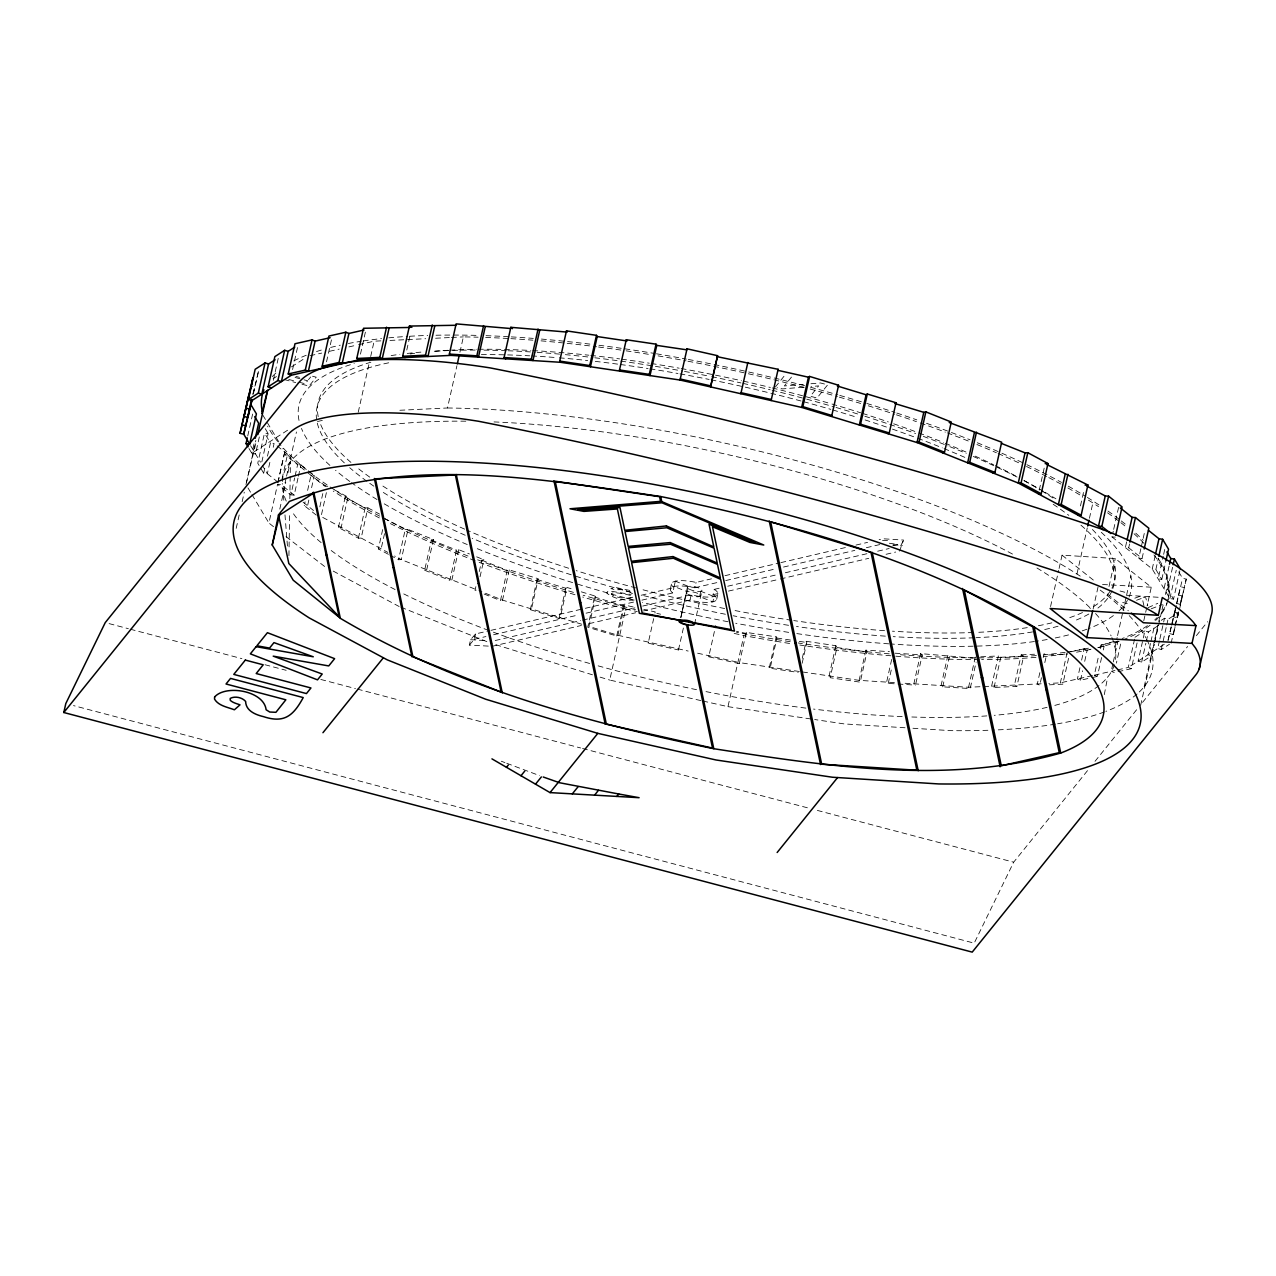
<?xml version="1.0" encoding="UTF-8"?>
<svg xmlns="http://www.w3.org/2000/svg" width="1276" height="1276" viewBox="0 0 1276 1276"><rect width="100%" height="100%" fill="white"/><g stroke="black" fill="none" stroke-linecap="round" stroke-linejoin="round"><path stroke-width="0.75" stroke-dasharray="5 3.75" d="M288.934 555.682L289.62 512.521M289.843 498.804L290.434 461.529L287.451 474.863M1104.298 694.591L1107.68 677.093M680.842 617.44L687.397 587.231M694.543 624.251L701.975 590.485M252.903 394.715L258.677 370.359L253.19 394.906M247.719 436.009L252.776 413.344M259.331 436.95L255.535 453.937L251.898 453.395L254.004 443.952M236.188 528.36L239.601 513.127M242.153 501.707L244.274 492.185M245.981 484.577L255.854 440.395M246.443 482.647L256.508 440.38M273.303 380.328L278.375 357.679M261.835 461.896L268.151 433.569L264.515 433.027L257.768 463.236L263.685 473.173L267.322 473.715L277.817 482.057M263.685 473.173L265.376 465.612M267.481 456.17L270.448 442.963L264.515 433.027M269.858 462.375L267.322 473.715L262.393 465.437M273.239 447.27L274.085 443.506L270.448 442.963M292.571 369.546L297.643 346.881M277.913 482.36L284.245 454.033L287.563 454.24L281.661 480.669M273.511 526.685L268.901 523.016L277.498 484.593M277.929 482.663L284.787 451.927L282.809 448.594M286.127 478.069L283.128 491.515L284.054 503.191M286.558 476.155L296.447 431.974M279.795 509.124L285.744 482.472M297.994 478.101L294.198 495.104L290.864 494.897L294.66 477.894M295.091 476.012L297.611 464.687L284.245 454.033M298.409 476.219L300.945 464.895L297.611 464.687M326.528 361.826L332.015 337.295M316.241 515.089L304.246 505.535L305.092 501.771M307.612 490.431L310.993 475.326L314.327 475.549L311.36 488.756M308.84 500.08L307.564 505.759L304.246 505.535M319.845 506.843L322.796 493.621M321.488 514.611L326.544 491.946M360.47 354.122L365.957 329.575M358.237 412.26L370.247 358.476M370.678 356.546L374.123 341.186L382.05 340.804M338.411 527.451L345.158 497.241L347.949 497.114L341.202 527.323L338.411 527.451L358.381 538.185L361.172 538.057L367.919 507.848L365.127 507.976L345.158 497.241M358.381 538.185L365.127 507.976M406.789 350.039L410.585 333.052M388.414 554.326L378.35 548.919L382.991 528.152M384.523 533.671L381.141 548.776L378.35 548.919M475.884 586.641L475.039 590.405L477.112 589.943L401.286 559.606L398.495 559.749L405.242 529.54L385.097 518.71M433.457 539.573L431.384 540.035L424.637 570.244L426.71 569.782L433.457 539.573L408.033 529.396L401.286 559.606L394.571 556.001M399.882 410.266L447.477 407.985L456.92 365.718M459.918 352.272L463.363 336.896A464.305 128.764 12.6 0 1 478.101 337.199M424.637 570.244L449.838 580.325L456.601 550.115L458.658 549.653L469.456 553.975M458.658 549.653L451.911 579.862L449.838 580.325M479.266 571.536L481.802 560.196L483.859 559.733L480.063 576.72M488.293 646.103L469.361 645.082L470.557 639.739L475.533 633.933L489.027 630.791M469.361 645.082L474.353 639.26L475.533 633.933M484.13 594.042L500.463 600.581L507.21 570.372L509.284 569.909L538.249 578.73L531.502 608.939L530.306 609.705L559.016 618.445L560.212 617.68L566.975 587.47L574.152 589.656M509.284 569.909L502.537 600.119L500.463 600.581M530.306 609.705L537.052 579.495L538.249 578.73M559.016 618.445L565.762 588.252L566.975 587.47M581.33 591.841L595.685 596.227L594.488 596.993L587.742 627.202L616.707 636.022L617.903 635.257L624.65 605.047L634.204 607.185M595.685 596.227L588.938 626.42L617.903 635.257L688.179 651.063M616.707 636.022L623.454 605.813L624.65 605.047M700.907 700.588L609.737 680.06L625.623 608.987A464.305 128.764 12.6 0 1 582.733 597.04M678.72 648.942L678.465 649.962L648.192 643.152L653.679 618.605M670.347 589.018L671.527 583.69M641.924 600.135L672.739 592.925L673.935 587.598A23.734 6.587 12.6 0 1 696.074 582.43L711.498 578.825M680.826 617.632L686.568 592.096L680.826 617.153M678.465 649.962L683.776 626.277M690.029 600.071L691.225 594.744L693.299 595.286A23.734 6.587 12.6 0 0 715.437 590.118L714.257 589.368L713.061 594.696L714.241 595.445A23.734 6.587 12.6 0 1 692.102 600.613L690.029 600.071L643.455 610.949M672.739 592.925A23.734 6.587 12.6 0 1 694.894 587.757L696.074 582.43M716.649 599.353L717.846 594.026M799.334 671.495L739.538 662.627L739.283 663.648L708.738 656.773L715.74 625.543M702.853 701.018L727.974 706.665L743.876 635.592A464.305 128.764 12.6 0 0 791.806 643.806M739.283 663.648L746.285 632.418L776.191 636.852L776.909 638.048L770.146 668.257L798.186 672.42M776.191 636.852L769.428 667.061L770.146 668.257M802.285 658.272L806.081 641.286L835.86 645.704L836.928 647.506L830.182 677.715L860.215 682.166L866.962 651.956L865.894 650.154L889.436 651.653M802.157 663.265L806.799 642.498L806.081 641.286M835.86 645.704L829.113 675.913L830.182 677.715M865.894 650.154L859.131 680.363L860.215 682.166M899.516 551.152L903.567 540.067L882.992 538.775L879.132 539.668M891.669 659.453L886.613 682.102L888.24 683.41L896.023 683.888M888.24 683.41L892.052 666.407M920.602 653.615L913.855 683.824L915.482 685.116L922.245 654.907L920.602 653.615L974.992 658.241M947.845 655.338L941.098 685.547L942.725 686.839L970.191 688.577L976.108 662.148M942.725 686.839L949.472 656.63M975.311 657.06L968.564 687.27L970.191 688.577M980.75 656.805L998.358 655.96L991.612 686.169L994.052 687.477L1016.892 686.392L1023.655 656.183L1021.215 654.859L1014.452 685.068L1016.892 686.392M994.052 687.477L1000.799 657.268L998.358 655.96M1039.27 490.112L1044.757 465.565M1050.563 606.563L1058.649 570.388M1059.08 568.49L1062.047 555.156L1115.272 558.521L1151.287 587.199L1147.108 605.893M1039.844 672.643L1037.308 683.984L1039.749 685.292L1041.439 677.731M1043.21 657.539L1044.055 653.775L1046.495 655.082L1067.629 654.062M1044.805 662.627L1046.495 655.082M1080.469 505.902L1084.265 488.915M1076.96 574.009L1087.28 527.913M1089.417 518.311L1092.862 502.935M1049.351 684.829L1062.796 684.191L1068.698 657.746M1079.943 667.683L1077.407 679.007L1080.485 680.236L1089.863 678.098M1081.617 660.123L1084.153 648.798L1087.232 650.026L1090.996 649.181M1093.117 609.051L1098.652 584.296M1179.853 570.787L1173.537 599.114L1169.901 598.572L1152.228 568.952L1111.986 536.909L1113.262 531.247M1113.677 529.365L1118.749 506.7M1080.485 680.236L1082.59 670.793M1084.696 661.351L1087.232 650.026M1109.003 586.577L1115.272 558.521M1113.645 570.946L1114.825 565.619M1101.603 657.523L1097.376 676.392L1094.298 675.163L1098.524 656.295M1100.215 648.734L1101.06 644.954L1117.951 641.126L1121.03 642.354L1116.388 663.121M1126.628 541.901L1125.368 547.563L1128.702 547.771L1142.068 558.425L1143.759 550.865M1103.293 649.962L1104.139 646.198L1101.06 644.954M1128.702 547.771L1129.547 543.991M1114.985 647.107L1117.138 637.49M1117.553 635.576L1122.72 612.528M1123.135 610.598L1126.15 597.152M1126.58 595.238L1130.871 576.018M1112.895 663.775L1111.205 671.335L1114.283 672.564M1113.31 661.893L1117.951 641.126M1140.856 548.776L1138.75 558.218L1142.068 558.425M1141.27 546.878L1145.066 529.891M1134.587 639.148L1128.255 667.46L1116.883 670.044M1155.195 555.746L1152.228 568.952L1155.865 569.495L1161.798 579.416L1158.161 578.889L1163.218 556.224M1118.079 671.702L1131.333 668.688L1137.235 642.259M1143.759 620.854L1146.693 607.759M1155.865 569.495L1158.401 558.17M1154.413 642.625L1158.209 625.639L1148.4 631.955L1144.891 630.886L1138.144 661.096L1141.653 662.164L1151.446 655.848L1153.983 644.524M1163.648 554.342L1164.908 548.68M1141.653 662.164L1145.864 643.279M1146.295 641.397L1148.4 631.955M1161.798 579.416L1166.009 560.547M1150.473 643.455L1147.953 654.779L1151.446 655.848M1150.904 641.557L1154.7 624.57M1169.087 566.065L1164.031 588.73L1167.668 589.257L1173.537 599.114M1144.173 686.711L1154.477 640.6M1154.908 638.686L1160.059 615.638A464.305 128.764 12.6 0 0 1167.093 603.054M1140.632 705.453L1154.27 644.444M1154.7 642.514L1161.575 611.778M1162.005 609.864L1163.297 604.106M1165.435 594.488L1168.417 581.186M1167.668 589.257L1172.724 566.608M1159.437 640.903L1157.747 648.463L1161.256 649.532L1169.502 644.22M1159.852 639.021L1163.233 623.916M1163.664 622.034L1164.494 618.254L1168.003 619.323L1177.892 612.958L1174.383 611.89L1175.212 608.508M1169.901 598.572L1176.233 570.244M1161.256 649.532L1166.328 626.867M1166.743 624.985L1168.003 619.323M1168.05 640.201L1175.18 609.115M1171.719 625.288L1175.1 610.183M1176.791 602.639L1180.507 586.721L1184.208 587.55L1186.265 579.113L1182.565 578.283L1178.625 571.664M1176.297 605.606L1173.76 616.93L1177.461 617.759L1178.689 612.703M1176.711 603.707L1182.565 578.283M1171.145 643.168L1177.892 612.958M1169.693 633.662L1173.394 634.491L1175.068 626.931M1175.499 625.049L1178.45 611.826M1180.061 605.35L1182.182 595.924L1178.482 595.079M1177.461 617.759L1178.721 612.097M1180.412 604.553L1184.208 587.55M1179.518 609.322L1186.265 579.113M252.951 393.853L254.594 387.154L250.894 386.325M654.939 612.943L655.194 611.922L643.742 609.338M648.192 643.152L648.447 642.115M708.738 656.773L708.993 655.752M746.285 632.418L746.029 633.438L736.491 631.285M1168.05 640.408L1175.818 608.492M1182.182 595.924L1180.14 604.282L1176.44 603.452M1173.394 634.491L1175.419 626.133M1087.503 770.64L1013.67 862.193L974.21 943.155L73.498 705.596M900.712 545.809L903.567 540.067M308.457 379.722L310.658 376.994M775.33 387.027L784.772 375.319M791.471 377.106L784.325 385.958L803.338 384.379M1095.015 761.325L1137.554 708.579M1142.562 702.374L1187.621 646.501M1196.378 635.639L1207.638 621.683M273.144 378.685L276.477 376.548M291.454 366.882L304.773 358.317M253.94 451.911L290.561 428.321M1135.002 637.25L1144.891 630.886M1161.24 620.359L1164.494 618.254M1164.334 644.22L1128.255 667.46L1131.333 668.688M1148.033 607.663L1157.779 603.309M631.03 598.045C611.268 599.864 598.843 587.151 632.96 596.036M1151.207 608.796L1162.308 604.537M1136.533 600.262L1142.211 598.141L1144.109 606.483M1134.842 598.173L1140.09 596.291L1145.8 597.79L1147.762 605.59M490.957 630.344L583.403 608.748M585.333 608.301L633.486 597.04M641.19 595.254L673.935 587.598M724.991 575.683L778.934 563.067M780.864 562.62L846.371 547.324M856.005 545.075L867.568 542.38M882.545 540.53L887.809 540.514L884.667 541.247M474.353 639.26L485.901 636.565M493.605 634.762L578.363 614.968M586.067 613.182L634.22 601.921M694.894 587.757L718.005 582.35M725.725 580.564L775.824 568.857M783.528 567.054L854.824 550.403M866.372 547.707L879.866 544.549M892.849 545.681L897.857 544.501L887.873 543.018M495.216 640.52L580.596 620.583M582.542 620.12L634.938 607.886M642.705 606.068L691.225 594.744M714.257 589.368L720.015 588.013M727.719 586.226L777.69 574.551M785.378 572.749L868.031 553.449M877.649 551.2L889.181 548.505M492.073 646.31L581.346 625.463M589.113 623.645L635.687 612.767M713.061 594.696L720.749 592.893M728.437 591.107L778.424 579.432M780.338 578.985L868.765 558.33M886.07 554.294L895.672 552.045M310.052 355.717L321.696 353.085M329.463 351.315L339.177 349.114M348.874 346.912L356.642 345.142M358.588 344.711L374.123 341.186M317.453 421.511L323.291 420.187M1084.153 648.798L1067.103 652.658L1060.356 682.867L1062.796 684.191M1098.508 647.474L1104.139 646.198M1092.431 675.594L1060.356 682.867L1048.824 683.426M1094.298 675.163L1115.001 670.474M1091.746 677.684L1097.376 676.392M634.188 600.023C624.873 600.821 613.868 598.938 606.547 592.957L607.599 591.585L611.491 591.298L630.535 594.361L632.481 593.308M810.946 383.741L820.468 382.959L827.645 384.858L817.023 398.016L810.308 396.246L818.65 385.894L811.042 386.532M803.433 387.17L782.507 388.909L777.132 387.489M389.978 340.421L425.674 338.714M435.595 338.236L449.471 337.566M451.465 337.47L463.363 336.896M405.242 529.54L408.033 529.396M1021.215 654.859L1034.533 654.221M1000.799 657.268L1023.655 656.183M1041.152 683.792L968.564 687.27L902.18 683.091M1102.544 584.504L1151.287 587.199M470.557 639.739L487.591 640.664M327.804 486.284L324.487 486.076L310.993 475.326M1111.986 536.909L1115.32 537.116M893.025 544.804L902.371 545.394M1126.963 595.302L1160.331 597.407M895.002 653.2L922.245 654.907M894.396 682.596L859.131 680.363L801.2 671.766M897.969 684.016L915.482 685.116M905.035 727.767L844.265 723.923L814.694 719.536M912.962 728.261L950.636 730.638A464.305 128.764 12.6 0 0 990.75 730.175M776.909 638.048L791.854 640.265M799.334 641.381L806.799 642.498M836.928 647.506L866.962 651.956M727.974 706.665L812.732 719.249M656.837 613.357L660.617 614.219M625.623 608.987L637.25 611.603M734.178 633.406L743.876 635.592M697.637 653.2L739.538 662.627M312.54 376.229L316.225 377.202L309.063 386.086L297.643 383.071M1120.057 591.011L1124.81 592.255M295.888 376.404L299.477 377.345M295.043 377.441L302.237 379.339M304.023 379.817L307.628 380.758L305.187 383.789L297.866 381.859M288.727 379.45L296.048 381.38M284.309 379.562L295.729 382.577M1122.689 602.479L1127.25 603.676M109.098 623.613L128.35 628.685M130.264 629.196L241.898 658.639M264.993 664.732L286.159 670.315M320.802 679.454L355.446 688.577M357.376 689.088L580.628 747.975M582.558 748.486L809.654 808.378M817.358 810.419L1013.67 862.193M629.834 590.437L616.196 587.614L610.885 588.571L615.351 589.863L621.715 589.608L631.365 592.479M537.052 579.495L565.762 588.252M594.488 596.993L623.454 605.813M581.76 624.235L502.537 600.119L478.931 590.676M592.479 674.813L490.271 642.976M600.071 677.125L609.737 680.06M501.293 761.23L504.929 762.601M506.763 763.287L521.326 768.774M523.144 769.46L539.541 775.617M476.666 556.846L483.859 559.733M431.384 540.035L456.601 550.115M481.802 560.196L507.21 570.372M400.967 607.248L488.453 642.259M334.519 489.888L347.949 497.114M367.919 507.848L379.578 514.1M322.732 517.402L387.856 552.396M390.105 555.235L398.495 559.749M324.598 566.464L285.808 536.462M333.211 571.09L399.133 606.515M1062.047 555.156L1094.074 580.66M1107.329 594.058L1128.335 610.789M277.083 445.882L287.563 454.24M300.945 464.895L306.894 469.632M308.377 470.812L314.327 475.549M294.198 495.104L280.816 484.449L277.498 484.242L290.864 494.897M303.114 502.202L313.561 510.528M262.872 415.163L278.822 441.911M265.217 428.656L268.151 433.569M250.638 445.739L260.432 462.135M248.964 448.482L251.898 453.395M247.975 487.91L250.973 492.935M251.962 494.594L268.901 523.016M284.979 514.866L287.594 547.946M1146.805 639.579A464.305 128.764 12.6 0 1 1138.415 692.788M1137.075 693.969A464.305 128.764 12.6 0 1 1105.893 711.37M1104.346 711.96A464.305 128.764 12.6 0 1 1057.613 723.779M1055.459 724.146A464.305 128.764 12.6 0 1 992.792 730.095M447.477 407.985A464.305 128.764 12.6 0 1 1082.622 577.709M1100.183 590.086A464.305 128.764 12.6 0 1 1124.571 610.869M1129.212 615.606A464.305 128.764 12.6 0 1 1145.928 637.904M1092.415 529.476A408.176 113.197 12.6 0 1 1090.023 608.7M1082.526 612.528A408.176 113.197 12.6 0 1 1067.837 618.27M1051.855 622.832A408.176 113.197 12.6 0 1 1035.857 626.197M1027.292 627.632A408.176 113.197 12.6 0 1 975.199 632.449M973.189 632.529A408.176 113.197 12.6 0 1 892.45 631.189M884.539 630.663A408.176 113.197 12.6 0 1 793.736 620.567M791.742 620.28A408.176 113.197 12.6 0 1 732.376 610.056M724.672 608.54A408.176 113.197 12.6 0 1 639.882 588.986M636.054 587.965A408.176 113.197 12.6 0 1 576.194 570.643M568.665 568.251A408.176 113.197 12.6 0 1 466.394 529.923M464.671 529.157A408.176 113.197 12.6 0 1 380.535 484.529M369.753 477.144A408.176 113.197 12.6 0 1 356.754 467.287M350.916 462.39A408.176 113.197 12.6 0 1 319.526 421.399M318.234 416.63A408.176 113.197 12.6 0 1 372.05 361.858M410.17 353.962A408.176 113.197 12.6 0 1 414.652 353.356M448.004 350.278A408.176 113.197 12.6 0 0 432.867 351.379A426.248 118.205 12.6 0 1 475.485 350.071M449.965 350.182A408.176 113.197 12.6 0 1 476.283 349.305M478.372 349.273A408.176 113.197 12.6 0 1 502.6 349.417M504.435 349.464A408.176 113.197 12.6 0 1 530.864 350.485M532.81 350.597A408.176 113.197 12.6 0 1 588.89 355.206M590.772 355.414A408.176 113.197 12.6 0 1 619.626 358.907M621.587 359.162A408.176 113.197 12.6 0 1 649.277 363.197M651.254 363.5A408.176 113.197 12.6 0 1 679.183 368.19M681.177 368.541A408.176 113.197 12.6 0 1 741.372 380.695M743.318 381.125A408.176 113.197 12.6 0 1 770.369 387.489M772.283 387.952A408.176 113.197 12.6 0 1 830.07 403.487M832 404.045A408.176 113.197 12.6 0 1 860.646 412.786M862.528 413.392A408.176 113.197 12.6 0 1 888.287 421.925M893.663 423.791A408.176 113.197 12.6 0 1 917.061 432.245M918.975 432.979A408.176 113.197 12.6 0 1 943.442 442.533M945.277 443.282A408.176 113.197 12.6 0 1 966.666 452.326M975.199 456.138A408.176 113.197 12.6 0 1 993.557 464.735M995.424 465.644A408.176 113.197 12.6 0 1 1017.036 476.714M1023.846 480.43A408.176 113.197 12.6 0 1 1039.876 489.729M1041.391 490.654A408.176 113.197 12.6 0 1 1054.391 498.932M1168.066 599.369A464.305 128.764 12.6 0 1 1161.766 612.161M1157.172 617.536A464.305 128.764 12.6 0 1 1154.7 619.945M1147.443 625.671A464.305 128.764 12.6 0 1 1122.178 638.526M1114.171 641.35A464.305 128.764 12.6 0 1 1098.173 645.927M1088.428 648.176A464.305 128.764 12.6 0 1 1067.374 651.972M1065.173 652.291A464.305 128.764 12.6 0 1 1043.752 654.875M1036.383 655.561A464.305 128.764 12.6 0 1 897.395 654.508M889.26 653.838A464.305 128.764 12.6 0 1 798.186 642.96M790.211 641.716A464.305 128.764 12.6 0 1 736.555 632.354M635.512 609.673A464.305 128.764 12.6 0 1 583.132 595.254M573.482 592.383A464.305 128.764 12.6 0 1 477.368 559.685M468.021 556.049A464.305 128.764 12.6 0 1 381.492 517.067M379.69 516.126A464.305 128.764 12.6 0 1 307.819 470.732M306.288 469.504A464.305 128.764 12.6 0 1 279.061 443.203M277.658 441.48A464.305 128.764 12.6 0 1 267.593 426.184M272.346 376.579A464.305 128.764 12.6 0 1 277.323 371.794M293.799 360.917A464.305 128.764 12.6 0 1 306.256 355.254M316.512 351.57A464.305 128.764 12.6 0 1 321.616 349.959M330.644 347.455A464.305 128.764 12.6 0 1 340.261 345.174M348.348 343.499A464.305 128.764 12.6 0 1 361.108 341.282M363.309 340.947A464.305 128.764 12.6 0 1 381.524 338.587M388.749 337.853A464.305 128.764 12.6 0 1 407.682 336.385M409.644 336.258A464.305 128.764 12.6 0 1 427.731 335.444M436.009 335.237A464.305 128.764 12.6 0 1 478.5 335.428M486.044 335.668A464.305 128.764 12.6 0 1 509.299 336.768M511.277 336.88A464.305 128.764 12.6 0 1 533.288 338.395M541.423 339.065A464.305 128.764 12.6 0 1 591.171 344.265M598.938 345.254A464.305 128.764 12.6 0 1 654.476 353.452M656.47 353.787A464.305 128.764 12.6 0 1 686.408 359.098M688.338 359.449A464.305 128.764 12.6 0 1 746.779 371.555M748.741 371.986A464.305 128.764 12.6 0 1 804.662 385.703M810.531 387.266A464.305 128.764 12.6 0 1 837.838 394.842M839.783 395.401A464.305 128.764 12.6 0 1 864.873 402.849M866.787 403.439A464.305 128.764 12.6 0 1 895.002 412.451M896.853 413.057A464.305 128.764 12.6 0 1 916.822 419.868M926.551 423.297A464.305 128.764 12.6 0 1 949.535 431.782M951.433 432.5A464.305 128.764 12.6 0 1 970.047 439.805M977.32 442.756A464.305 128.764 12.6 0 1 1000.209 452.47M1001.915 453.219A464.305 128.764 12.6 0 1 1024.963 463.794M1026.893 464.703A464.305 128.764 12.6 0 1 1061.52 482.408M1068.283 486.172A464.305 128.764 12.6 0 1 1085.828 496.508M1087.343 497.433A464.305 128.764 12.6 0 1 1100.757 506.094M1107.951 511.038A464.305 128.764 12.6 0 1 1119.706 519.699M1121.301 520.943A464.305 128.764 12.6 0 1 1127.394 525.871M1135.784 533.193A464.305 128.764 12.6 0 1 1143.232 540.386M1158.066 558.298A464.305 128.764 12.6 0 1 1168.529 597.423M1111.986 590.804A408.176 113.197 12.6 0 1 1096.897 608.827M1088.827 614.027A408.176 113.197 12.6 0 1 1072.988 621.348M1058.043 626.229A408.176 113.197 12.6 0 1 1042.859 629.929M1032.555 631.907A408.176 113.197 12.6 0 1 975.996 637.697M974.003 637.777A408.176 113.197 12.6 0 1 893.216 636.644M885.337 636.134A408.176 113.197 12.6 0 1 796.495 626.484M788.568 625.304A408.176 113.197 12.6 0 1 733.11 615.75M725.406 614.25A408.176 113.197 12.6 0 1 640.568 594.807M630.966 592.255A408.176 113.197 12.6 0 1 573.115 575.38M571.233 574.79A408.176 113.197 12.6 0 1 472.2 538.281M465.198 535.25A408.176 113.197 12.6 0 1 383.119 492.313M373.852 486.172A408.176 113.197 12.6 0 1 368.557 482.472M366.834 481.243A408.176 113.197 12.6 0 1 349.72 467.718M344.361 462.885A408.176 113.197 12.6 0 1 317.038 421.957M316.671 419.884A408.176 113.197 12.6 0 1 391.876 362.161M481.387 354.584A408.176 113.197 12.6 0 1 529.668 355.813M531.614 355.924A408.176 113.197 12.6 0 1 557.309 357.663M559.319 357.838A408.176 113.197 12.6 0 1 587.694 360.534M595.27 361.379A408.176 113.197 12.6 0 1 618.445 364.234M620.391 364.505A408.176 113.197 12.6 0 1 648.08 368.525M650.074 368.828A408.176 113.197 12.6 0 1 677.987 373.517M679.98 373.884A408.176 113.197 12.6 0 1 709.137 379.435M711.067 379.817A408.176 113.197 12.6 0 1 801.663 401.174M803.609 401.701A408.176 113.197 12.6 0 1 830.804 409.373M832.734 409.947A408.176 113.197 12.6 0 1 857.568 417.523M865.08 419.932A408.176 113.197 12.6 0 1 887.091 427.269M892.466 429.119A408.176 113.197 12.6 0 1 915.865 437.572M917.795 438.306A408.176 113.197 12.6 0 1 942.262 447.86M944.096 448.61A408.176 113.197 12.6 0 1 967.208 458.419M1053.194 504.275A408.176 113.197 12.6 0 1 1068.841 515.376M1080.963 525.186A408.176 113.197 12.6 0 1 1112.704 588.938M1159.039 616.882A464.305 128.764 12.6 0 1 1155.577 620.519M1150.123 625.192A464.305 128.764 12.6 0 1 1124.028 639.42M1118.653 641.445A464.305 128.764 12.6 0 1 1097.775 647.714M1090.023 649.516A464.305 128.764 12.6 0 1 1073.499 652.706M1064.774 654.062A464.305 128.764 12.6 0 1 1043.353 656.661M1035.984 657.331A464.305 128.764 12.6 0 1 981.611 659.612M979.474 659.628A464.305 128.764 12.6 0 1 892.945 655.96M890.903 655.784A464.305 128.764 12.6 0 1 799.781 645.034M575.013 594.744A464.305 128.764 12.6 0 1 476.969 561.456M475.087 560.738A464.305 128.764 12.6 0 1 388.367 522.586M379.291 517.912A464.305 128.764 12.6 0 1 333.243 491.069M325.89 486.124A464.305 128.764 12.6 0 1 305.889 471.275M304.374 470.046A464.305 128.764 12.6 0 1 284.787 451.927M485.646 337.438A464.305 128.764 12.6 0 1 508.901 338.539M510.879 338.65A464.305 128.764 12.6 0 1 532.889 340.182M541.024 340.851A464.305 128.764 12.6 0 1 596.594 346.769M598.556 347.024A464.305 128.764 12.6 0 1 624.155 350.549M626.133 350.836A464.305 128.764 12.6 0 1 650.074 354.569M658.081 355.892A464.305 128.764 12.6 0 1 686.025 360.869M687.939 361.236A464.305 128.764 12.6 0 1 746.38 373.326M748.342 373.772A464.305 128.764 12.6 0 1 804.263 387.489M810.132 389.036A464.305 128.764 12.6 0 1 837.439 396.613M839.385 397.171A464.305 128.764 12.6 0 1 860.646 403.455M868.302 405.816A464.305 128.764 12.6 0 1 894.62 414.221M896.454 414.844A464.305 128.764 12.6 0 1 916.423 421.638M920.331 423.01A464.305 128.764 12.6 0 1 945.357 432.133M947.255 432.851A464.305 128.764 12.6 0 1 969.648 441.576M976.922 444.526A464.305 128.764 12.6 0 1 996.365 452.741M998.087 453.49A464.305 128.764 12.6 0 1 1018.774 462.837M1026.494 466.49A464.305 128.764 12.6 0 1 1046.99 476.682M1048.808 477.623A464.305 128.764 12.6 0 1 1061.122 484.194M1067.884 487.958A464.305 128.764 12.6 0 1 1082.367 496.412M1088.444 500.144A464.305 128.764 12.6 0 1 1098.524 506.636M1107.568 512.808A464.305 128.764 12.6 0 1 1119.307 521.485M1120.902 522.713A464.305 128.764 12.6 0 1 1126.995 527.642M1134.061 533.751A464.305 128.764 12.6 0 1 1145.098 544.533M1153.967 554.932A464.305 128.764 12.6 0 1 1167.668 601.14M1101.3 532.315A426.248 118.205 12.6 0 1 1119.004 610.917M1113.39 615.574A426.248 118.205 12.6 0 1 1088.428 628.653M1086.913 629.212A426.248 118.205 12.6 0 1 1082.223 630.87M1068.538 634.906A426.248 118.205 12.6 0 1 1055.252 637.968M1047.165 639.515A426.248 118.205 12.6 0 1 1036.606 641.222M1034.437 641.525A426.248 118.205 12.6 0 1 975.183 646.15M973.141 646.198A426.248 118.205 12.6 0 1 890.728 643.965M888.734 643.838A426.248 118.205 12.6 0 1 796.543 633.55M788.696 632.37A426.248 118.205 12.6 0 1 735.726 623.246M727.974 621.747A426.248 118.205 12.6 0 1 642.434 602.368M632.944 599.895A426.248 118.205 12.6 0 1 574.551 583.196M572.637 582.606A426.248 118.205 12.6 0 1 474.512 547.548M467.255 544.549A426.248 118.205 12.6 0 1 383.39 503.334M377.058 499.554A426.248 118.205 12.6 0 1 351.538 482.711M349.815 481.467A426.248 118.205 12.6 0 1 335.54 470.286M329.91 465.373A426.248 118.205 12.6 0 1 301.471 428.417M299.015 420.442A426.248 118.205 12.6 0 1 354.297 363.516M391.142 355.573A426.248 118.205 12.6 0 1 399.851 354.345M407.219 353.452A426.248 118.205 12.6 0 1 423.441 351.921M483.987 350.134A426.248 118.205 12.6 0 1 506.125 350.693M508.007 350.756A426.248 118.205 12.6 0 1 535.186 352.224M537.18 352.351A426.248 118.205 12.6 0 1 563.306 354.457M565.332 354.648A426.248 118.205 12.6 0 1 592.877 357.551M594.775 357.774A426.248 118.205 12.6 0 1 682.516 371.045M684.478 371.412A426.248 118.205 12.6 0 1 709.679 376.276M711.625 376.659A426.248 118.205 12.6 0 1 740.957 382.928M742.903 383.358A426.248 118.205 12.6 0 1 770.162 389.754M772.092 390.233A426.248 118.205 12.6 0 1 804.789 398.654M806.735 399.181A426.248 118.205 12.6 0 1 834.105 406.885M836.051 407.459A426.248 118.205 12.6 0 1 862.959 415.641M864.857 416.247A426.248 118.205 12.6 0 1 915.594 433.521M923.361 436.376A426.248 118.205 12.6 0 1 948.004 445.914M949.854 446.664A426.248 118.205 12.6 0 1 966.203 453.427M973.269 456.457A426.248 118.205 12.6 0 1 1017.052 477.049M1024.309 480.813A426.248 118.205 12.6 0 1 1043.242 491.244M1044.869 492.185A426.248 118.205 12.6 0 1 1055.906 498.804M1114.379 664.764A426.248 118.205 12.6 0 1 1100.438 684.351M1099.003 685.515A426.248 118.205 12.6 0 1 1054.455 705.5M1047.102 707.351A426.248 118.205 12.6 0 1 994.259 715.326M986.811 715.9A426.248 118.205 12.6 0 1 909.772 716.921M902.18 716.618A426.248 118.205 12.6 0 1 813.53 709.073M805.874 708.116A426.248 118.205 12.6 0 1 704.32 691.273M696.521 689.678A426.248 118.205 12.6 0 1 597.471 665.673M589.64 663.472A426.248 118.205 12.6 0 1 490.638 631.157M488.708 630.44A426.248 118.205 12.6 0 1 402.53 593.308M395.113 589.56A426.248 118.205 12.6 0 1 328.937 548.808M321.137 542.603A426.248 118.205 12.6 0 1 291.741 511.197M286.255 501.133A426.248 118.205 12.6 0 1 282.283 483.476M282.347 481.499A426.248 118.205 12.6 0 1 465.963 421.192M494.035 421.925A426.248 118.205 12.6 0 1 1013.75 554.741M1036.941 567.995A426.248 118.205 12.6 0 1 1091.65 609.434M1095.558 613.565A426.248 118.205 12.6 0 1 1111.093 635.847M1111.859 637.49A426.248 118.205 12.6 0 1 1114.889 662.898M675.323 581.17L674.143 586.497L687.397 591.761L688.593 586.434L675.323 581.17M700.779 591.282L699.599 596.61L712.853 601.873L714.05 596.546L700.779 591.282M688.035 594.472A7.481 2.074 12.6 0 0 700.428 596.275A7.481 2.074 12.6 0 0 692.039 591.809A7.481 2.074 12.6 0 0 688.035 594.472M689.215 589.145A7.481 2.074 12.6 0 0 701.625 590.947A7.481 2.074 12.6 0 0 693.219 586.481A7.481 2.074 12.6 0 0 689.215 589.145"/><path stroke-width="1.5" d="M340.277 618.142L293.225 580.213L272.235 545.011L278.519 514.834L289.365 501.452C407.873 455.516 538.807 478.596 660.697 496.524C790.083 523.096 919.741 559.159 1034.166 626.947L1060.723 753.047C947.51 785.187 827.853 766.286 713.794 748.725C584.392 722.152 454.75 686.105 340.325 618.318L313.768 492.217M1192.007 643.391L1195.979 625.623L1193.379 622.21A238.389 66.113 12.6 0 0 1162.292 597.535L1158.321 615.303L1050.132 608.477L1086.737 637.601L1192.007 643.391L1195.373 647.809A238.389 66.113 12.6 0 1 1195.724 674.988L972.216 952.119L63.8 712.518L65.81 703.555L105.254 622.592L299.238 382.082A238.389 66.113 12.6 0 1 490.287 367.919A1419.805 393.726 12.6 0 1 1102.448 529.38A238.389 66.113 12.6 0 1 1211.099 615.638L1199.185 668.959M247.289 437.891L246.029 443.554L249.665 444.096L243.748 434.175L240.047 433.346L248.852 394.699M240.047 433.346L252.919 377.967L244.131 416.534L247.831 417.364L251.978 399.563M1103.006 529.747L1098.508 526.175L1018.28 483.062L917.029 442.549L801.663 407.411L680.028 380.041L560.419 362.288L451.002 355.382L359.21 359.784L291.311 375.208L251.93 400.568L248.421 399.5L255.168 369.29L265.057 362.926L268.566 363.995L275.106 359.784M251.707 399.308L243.748 434.175L251.93 400.568M248.421 399.5L258.31 393.136L265.057 362.926M249.665 444.096L256.412 413.887L250.495 403.966M268.566 363.995L261.819 394.204L258.31 393.136M255.28 438.29L258.645 423.185L254.737 416.63M271.613 387.888L268.104 386.819L274.866 356.61L284.66 350.294L288.169 351.363L294.756 347.12M257.8 434.622L267.673 390.44M268.104 386.819L277.913 380.503L284.66 350.294M288.169 351.363L281.422 381.572L277.913 380.503M291.311 375.208L288.232 373.964L294.979 343.754L312.03 339.894L315.108 341.123L330.133 337.709M288.232 373.964L305.283 370.104L312.03 339.894M315.108 341.123L308.361 371.332L305.283 370.104M325.252 367.504L322.174 366.26L328.937 336.051L345.828 332.223L348.906 333.451L364.059 330.005M322.174 366.26L339.081 362.432L345.828 332.223M348.906 333.451L342.159 363.66L339.081 362.432M359.21 359.784L356.77 358.476L363.516 328.267L409.947 327.469M389.005 328.474L382.258 358.684L379.817 357.376L386.564 327.166M405.098 357.583L402.658 356.275L409.421 326.066L455.835 325.268M434.701 326.289L427.954 356.498L425.514 355.191L432.261 324.981M451.002 355.382L449.359 354.09L456.122 323.881L510.512 328.506M457.35 363.804L459.057 356.116M485.215 326.911L478.468 357.12L476.841 355.829L483.588 325.619M505.711 358.843L504.084 357.535L510.831 327.326L567.182 332.095L566.464 330.883L596.482 335.333L597.2 336.545L590.453 366.754L589.735 365.542L596.482 335.333M539.7 330.356L532.953 360.566L531.31 359.258L538.073 329.048M560.419 362.288L559.701 361.092L566.464 330.883M620.232 371.172L619.514 369.96L626.261 339.751L656.039 344.169L656.757 345.381L649.994 375.591L649.277 374.378L656.039 344.169M687.03 348.811L680.028 380.041L680.283 379.02L710.812 385.894L717.575 355.685L687.03 348.811L686.775 349.831L656.757 345.381M717.575 355.685L710.572 386.915L710.812 385.894M747.848 362.496L740.846 393.726L741.085 392.705L771.374 399.516L771.119 400.536L778.121 369.306L717.319 356.706M809.606 376.436L808.41 377.202L801.663 407.411L802.859 406.645L809.606 376.436L838.571 385.256L831.824 415.466L830.628 416.231M867.297 393.997L866.101 394.778L859.338 424.988L860.55 424.206L867.297 393.997L896.007 402.753L889.26 432.963L888.064 433.728M923.776 412.339L917.029 442.549L919.103 442.086L944.511 452.246L951.274 422.037L925.85 411.877L923.776 412.339L894.811 403.519L896.007 402.753M919.103 442.086L925.85 411.877M974.401 432.596L967.655 462.805L969.712 462.343L994.929 472.423L1001.676 442.214L949.2 422.515M969.712 462.343L976.475 432.133M1025.027 452.852L1018.28 483.062L1021.071 482.918L1041.216 493.748L1047.963 463.539L1027.818 452.709L1025.027 452.852L1001.421 443.41M1021.071 482.918L1027.818 452.709M1065.141 474.401L1058.394 504.61L1061.185 504.483L1081.155 515.217L1087.902 485.008L1046.83 464.56M1061.185 504.483L1067.932 474.273M1087.694 525.983L1088.986 520.225M1086.785 486.044L1105.255 495.965L1098.508 526.175L1101.826 526.382L1110.822 533.543M1101.826 526.382L1108.589 496.173L1105.255 495.965M1086.737 637.601L1092.687 610.949M1115.734 535.234L1122.067 506.907L1108.589 496.173M1127.059 540.003L1132.115 517.354L1120.232 507.88M1129.962 542.109L1135.449 517.562L1132.115 517.354M1144.173 548.983L1148.831 528.216L1135.449 517.562M1155.609 553.848L1158.991 538.743L1148.496 530.385M1158.831 556.272L1162.627 539.285L1158.991 538.743M1166.009 560.547L1168.545 549.206L1162.627 539.285M1169.518 564.183L1170.778 558.521L1166.87 551.95M1173.154 564.726L1174.414 559.063L1170.778 558.521M261.867 413.488L267.481 390.44M272.235 545.011L279.524 515.089L313.146 493.429M778.121 369.306L777.881 370.327L808.41 377.202M63.8 712.518L287.323 435.387A238.389 66.113 12.6 0 1 478.372 421.24A1419.805 393.726 12.6 0 1 1090.533 582.701A238.389 66.113 12.6 0 1 1158.321 615.303M322.94 732.711L383.374 657.762M506.46 767.307L508.422 764.898M520.991 775.744L524.883 770.911M535.521 784.166L541.359 776.925M491.946 758.869L550.036 792.603L597.822 733.365L716.059 759.986L832.351 777.228L938.721 783.942A464.305 128.764 12.6 0 0 1065.045 627.329A464.305 128.764 12.6 0 0 435.547 461.29A464.305 128.764 12.6 0 0 309.223 617.919L387.218 659.836L485.646 699.216L597.822 733.365M572.302 793.879L578.156 786.638M594.568 795.155L598.46 790.322M616.834 796.415L618.78 794.007L639.101 797.691L550.036 792.603M777.148 852.512L837.582 777.562M838.571 385.256L837.375 386.022L866.101 394.778M942.454 452.725L944.511 452.246M992.856 472.886L994.929 472.423M356.77 358.476L379.817 357.376M402.658 356.275L425.514 355.191M1045.172 463.666L1047.963 463.539M1085.11 485.135L1087.902 485.008M1038.425 493.876L1041.216 493.748M1078.364 515.345L1081.155 515.217M685.356 621.141L639.356 613.309L617.377 508.965L583.93 511.389L569.989 508.773L659.501 501.452L662.946 502.106L763.766 545.027L749.937 542.444L712.486 526.749L734.466 631.094L642.195 612.958L631.604 562.668L673.377 558.266L720.637 579.336L731.228 629.61L688.593 621.731M1195.979 625.623L1143.344 622.736L1131.333 613.166M449.359 354.09L476.841 355.829M504.084 357.535L531.31 359.258M597.2 336.545L626.979 340.963L626.261 339.751M559.701 361.092L589.735 365.542M619.514 369.96L649.277 374.378M326.13 555.092L327.039 555.267M393.136 567.629L394.172 567.82M478.245 583.547L479.282 583.738M579.591 602.495L580.787 602.719M680.012 621.268L678.912 621.412A8.709 2.408 12.6 0 0 682.548 623.725L686.6 624.969L712.518 748.087L606.371 724.21L555.204 481.227L659.58 496.715L660.633 501.675M794.9 642.769L796.176 643.008M893.934 661.287L895.21 661.526M981.356 677.636L982.791 677.907M1046.017 689.726L1047.452 689.997M618.78 794.007L559.574 782.746L543.193 776.988M246.172 408.176L249.873 409.006M242.105 424.908L245.805 425.737M802.859 406.645L831.824 415.466M860.55 424.206L889.26 432.963M409.421 326.066L411.861 327.374M510.831 327.326L512.458 328.634M1174.414 559.063L1180.284 568.905M246.029 443.554L247.991 446.839M278.519 514.834L288.823 563.529L339.113 616.755L312.955 492.52M962.567 588.475L1000.129 766.796M872.21 552.317L918.21 770.736M769.253 520.959L820.548 764.563M660.697 496.524L661.813 501.899M687.7 624.825L713.794 748.725M553.943 480.685L605.239 724.305M456.282 474.528L502.281 692.932M374.362 478.452L411.909 656.789M262.266 411.717A464.305 128.764 12.6 0 1 263.893 389.754M1034.166 626.947A426.248 118.205 12.6 0 1 1060.723 753.047M214.623 696.967L214.528 699.088C218.515 705.883 227.591 707.143 234.401 709.791L240.016 704.83L235.645 703.347A11.484 3.19 12.6 0 1 230.19 700.109L230.238 698.403C234.928 695.835 242.153 697.398 245.63 701.433C245.821 710.923 255.71 714.799 263.542 716.649C284.277 723.556 293.384 715.676 303.225 697.573L230.541 678.401L226.027 684L285.856 699.79L275.919 712.311L269.746 712.024L266.11 709.759C263.972 690.667 225.724 684.335 214.623 696.967M680.315 620.535L680.092 621.587A7.481 2.074 12.6 0 0 686.807 624.65L688.705 625.001A7.481 2.074 12.6 0 0 694.543 624.251C691.592 620.375 684.941 619.498 680.315 620.535M245.327 660.091L233.779 674.398L306.447 693.57L310.961 687.971L256.189 673.537L263.223 664.812L245.327 660.091M256.141 646.661L250.351 653.854L317.517 679.853L322.222 674.015L273.208 656.151L328.745 665.928L334.615 658.655L267.418 632.689L256.875 645.768L269.555 648.08L273.973 642.61L313.274 656.789L256.141 646.661M1059.255 752.633L1001.293 765.791L964.289 590.022L1032.763 626.819L1059.255 752.633M673.026 556.575L631.317 561.28L628.462 547.755L670.57 544.246L717.495 564.407L720.35 577.932L673.026 556.575M666.423 525.935L624.777 530.29L619.992 507.561L582.622 510.256L577.884 509.379L662.021 502.808L755.424 542.571L750.846 541.726L709.041 524.213L713.826 546.941L666.423 525.935M670.203 542.571L628.175 546.415L625.049 531.55L666.822 527.754L714.082 548.202L717.224 563.067L670.203 542.571M455.388 474.975L375.431 478.803L412.914 656.821L501.117 692.118L455.388 474.975M916.87 770.225L821.696 764.228L770.64 521.772L870.982 552.333L916.87 770.225"/></g></svg>
